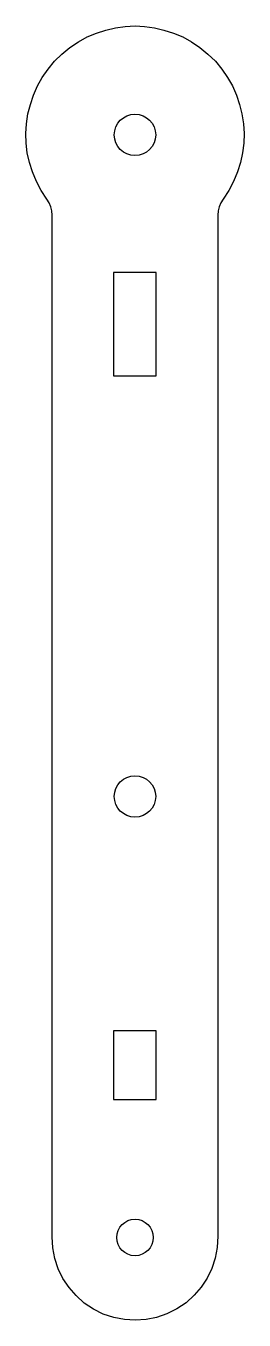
# Model space of a CAD drawing. Header units: millimetres. Extents: x 0 to 15.8, y 0 to 93.9.
import ezdxf

# ---------------------------------------------------------------- set-up
doc = ezdxf.new("R2010")
doc.units = ezdxf.units.MM
doc.layers.add('CORTE', color=7, linetype='Continuous')

msp = doc.modelspace()

# ---------------------------------------------------------------- linework, layer by layer
at = {"layer": 'CORTE'}
for points in [[(13.9, 6.08), (13.86, 5.28), (13.7, 4.5), (13.46, 3.74), (13.12, 3.04), (12.7, 2.38), (12.18, 1.8), (11.6, 1.26), (10.92, 0.82), (10.2, 0.46), (9.46, 0.2), (8.7, 0.04), (7.92, 0), (7.14, 0.04), (6.36, 0.2), (5.6, 0.44), (4.9, 0.8), (4.22, 1.24), (3.64, 1.78), (3.12, 2.36), (2.68, 3.02), (2.34, 3.72), (2.1, 4.46), (1.94, 5.24), (1.9, 6.04), (1.9, 80.16), (1.88, 80.48), (1.8, 80.78), (1.68, 81.06), (1.52, 81.34), (1.1, 81.96), (0.76, 82.62), (0.48, 83.3), (0.26, 83.98), (0.1, 84.68), (0.02, 85.38), (0, 86.1), (0.04, 86.8), (0.14, 87.52), (0.32, 88.2), (0.54, 88.88), (0.84, 89.54), (1.18, 90.16), (1.6, 90.76), (2.08, 91.34), (2.6, 91.86), (3.18, 92.34), (3.8, 92.74), (4.44, 93.1), (5.1, 93.38), (5.78, 93.6), (6.48, 93.76), (7.18, 93.86), (7.9, 93.9), (8.6, 93.86), (9.32, 93.76), (10, 93.6), (10.68, 93.38), (11.36, 93.1), (12, 92.74), (12.6, 92.34), (13.18, 91.86), (13.72, 91.34), (14.2, 90.76), (14.6, 90.16), (14.96, 89.54), (15.26, 88.88), (15.48, 88.2), (15.64, 87.52), (15.76, 86.8), (15.8, 86.1), (15.78, 85.38), (15.68, 84.68), (15.54, 83.98), (15.32, 83.3), (15.04, 82.62), (14.7, 81.96), (14.28, 81.34), (14.12, 81.06), (14, 80.78), (13.92, 80.48), (13.9, 80.16)], [(9.44, 68.5), (9.44, 76), (6.34, 76), (6.34, 68.5)], [(6.34, 16), (6.4, 16), (9.4, 16), (9.44, 16), (9.44, 21), (9.4, 21), (6.4, 21), (6.34, 21)]]:
    msp.add_lwpolyline(points, close=True, dxfattribs=at)
for centre, radius in [((7.898, 85.993), 1.5), ((7.898, 37.993), 1.5), ((7.9, 5.995), 1.325)]:
    msp.add_circle(centre, radius, dxfattribs=at)

doc.saveas('drawing.dxf')
